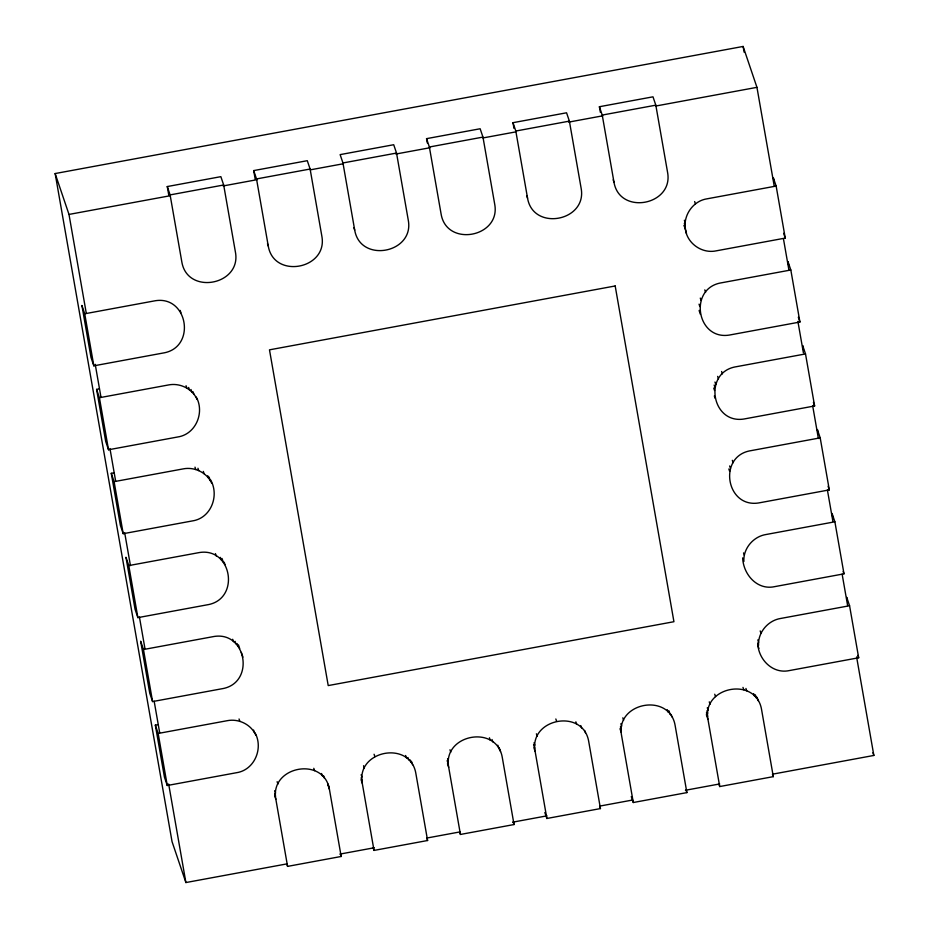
<?xml version="1.0" encoding="UTF-8"?>
<svg xmlns="http://www.w3.org/2000/svg" width="929" height="929" viewBox="0 0 929 929"><rect width="100%" height="100%" fill="white"/><g stroke="black" fill="none" stroke-linecap="round" stroke-linejoin="round"><path stroke-width="1.39" d="M686.496 233.469C681.073 218.675 691.42 201.187 707.004 198.829L776.145 186.055L785.249 238.091L716.108 250.865C702.719 253.698 688.54 244.478 685.683 231.089M790.823 269.991L721.682 282.764C687.669 287.99 696.738 341.918 730.786 334.8L799.927 322.026L790.823 269.991L788.001 261.641L788.744 265.868M805.513 353.926L736.372 366.7C702.347 371.925 711.417 425.854 745.476 418.735L814.617 405.961L805.513 353.926L802.691 345.576L803.422 349.792M743.885 561.464C743.095 548.633 753.198 536.66 765.74 534.57L834.881 521.796L843.985 573.832L774.844 586.605C757.135 590.589 743.281 574.354 742.666 557.888M758.563 645.4C757.774 632.568 767.877 620.607 780.43 618.505L849.57 605.731L858.675 657.767L789.534 670.541C772.603 674.349 758.087 659.242 757.762 643.019M287.584 866.385L275.843 799.23C269.654 766.297 323.768 755.939 329.423 789.336L341.175 856.48L287.584 866.385L286.782 863.993M374.015 850.418L362.264 783.263C356.074 750.33 410.2 739.972 415.844 773.369L427.595 840.513L374.015 850.418L373.203 848.026M460.436 834.451L448.695 767.296C442.506 734.363 496.62 724.005 502.275 757.402L514.027 824.546L460.436 834.451L459.634 832.07M546.867 818.484L535.116 751.329C528.926 718.396 583.052 708.037 588.707 741.435L600.448 808.578L546.867 818.484L544.847 812.527M633.299 802.517L621.547 735.362C615.358 702.429 669.472 692.07 675.128 725.468L686.879 792.611L633.299 802.517L631.279 796.559M719.72 786.549L707.968 719.406C701.79 686.461 755.904 676.103 761.559 709.501L773.3 776.644L719.72 786.549L718.918 784.169M820.202 437.861L751.062 450.635C717.037 455.86 726.106 509.789 760.166 502.67L829.307 489.897L820.202 437.861L817.369 429.512L818.112 433.727M287.235 863.831L185.893 882.55L172.051 841.662L55.148 173.549L743.107 46.45L756.949 87.338L774.182 185.835M167.278 186.555L220.858 176.661L223.68 184.999L235.432 252.154C241.621 285.087 187.495 295.445 181.852 262.048L170.1 194.904L167.278 186.555L168.776 195.125M253.698 170.588L307.29 160.694L310.112 169.032L321.852 236.187C328.042 269.12 273.927 279.478 268.272 246.08L256.52 178.937L253.698 170.588L255.196 179.169M426.55 138.653L480.142 128.759L482.964 137.097L494.716 204.252C500.894 237.185 446.779 247.544 441.124 214.146L429.372 147.003L426.55 138.653L427.305 142.95M512.982 122.686L566.562 112.792L569.384 121.13L581.136 188.285C587.325 221.23 533.211 231.576 527.556 198.179L515.804 131.035L512.982 122.686L513.981 128.411M599.402 106.73L652.994 96.825L655.816 105.174L667.568 172.318C673.757 205.263 619.631 215.621 613.976 182.212L602.236 115.068L599.402 106.73L600.401 112.444M170.1 194.904L223.68 184.999M256.52 178.937L310.112 169.032M342.952 162.97L396.532 153.064L408.284 220.219C414.473 253.152 360.359 263.511 354.704 230.113L342.952 162.97L340.13 154.62L393.71 144.727L396.532 153.064M429.372 147.003L482.964 137.097M515.804 131.035L569.384 121.13M602.236 115.068L655.816 105.174M55.148 173.549L68.99 214.425L170.332 195.705M223.134 185.951L257.391 179.622M310.205 169.868L343.033 163.806M395.835 154.04L430.092 147.711M482.906 137.956L515.734 131.895M568.548 122.14L602.793 115.811M655.607 106.057L756.949 87.338M84.725 313.781L153.866 301.008C187.925 293.889 196.994 347.818 162.97 353.055L93.829 365.829L91.007 357.479L81.903 305.444L84.725 313.781L93.829 365.829M196.274 397.066C204.856 412.581 195.764 434.354 177.66 436.99L108.519 449.764L105.697 441.414L96.593 389.379L99.415 388.856M96.593 389.379L99.415 397.717L168.555 384.943C179.901 382.678 192.408 388.74 197.076 399.447M210.558 479.805C219.581 495.517 211.104 518.185 192.349 520.925L123.209 533.699L120.375 525.349L111.271 473.314L114.093 472.791M111.271 473.314L114.104 481.652L183.245 468.878C194.591 466.613 207.086 472.675 211.766 483.382M128.783 565.587L197.923 552.813C231.983 545.695 241.052 599.623 207.028 604.86L137.887 617.634L135.065 609.285L125.961 557.249L128.783 565.587L137.887 617.634M143.472 649.522L212.613 636.748C246.673 629.63 255.742 683.558 221.717 688.795L152.577 701.569L149.755 693.22L140.651 641.184L143.472 649.522L152.577 701.569M255.022 732.807C263.592 748.321 254.5 770.095 236.407 772.731L167.266 785.504L164.445 777.155L155.329 725.119L158.151 724.597M155.329 725.119L158.162 733.457L227.303 720.683C238.648 718.419 251.144 724.481 255.823 735.187M340.037 854.076L374.294 847.747M427.108 837.993L459.936 831.919M512.738 822.165L546.995 815.836M599.809 806.082L632.637 800.02M685.439 790.265L719.696 783.937M772.51 774.182L873.852 755.451L856.608 656.954M776.145 186.055L773.311 177.706L773.811 180.516M783.635 233.318L785.249 238.091M798.313 317.253L799.927 322.026M813.409 402.385L814.617 405.961M828.099 486.32L829.307 489.897M834.881 521.796L832.059 513.447L833.046 519.079M843.184 571.451L843.985 573.832M849.57 605.731L846.749 597.382L847.236 600.192M857.873 655.386L858.675 657.767M694.648 201.547L695.449 203.939M872.923 752.734L873.852 755.451M684.371 220.243L685.172 222.635M684.325 223.343L685.137 225.724M684.267 225.224L685.474 228.789M684.15 225.701L685.765 230.473M704.797 289.883L705.599 292.263M700.28 298.093L701.081 300.485M699.049 304.178L699.862 306.57M721.612 371.484L722.425 373.876M699.351 310.344L700.164 312.725M699.247 310.832L700.454 314.408M717.641 376.384L718.454 378.765M714.97 382.028L715.771 384.409M714.169 385.036L714.97 387.428M713.739 388.113L714.552 390.505M714.331 395.963L715.144 398.344M732.331 460.319L733.132 462.7M729.648 465.963L730.461 468.355M728.847 468.971L729.66 471.363M743.537 552.906L744.35 555.298M613.175 179.831L613.976 182.212M760.189 630.93L760.99 633.323M757.797 639.918L758.61 642.299M757.692 644.9L758.912 648.465M757.1 697.307L758.308 700.884M755.323 694.776L756.543 698.353M753.651 693.661L754.464 696.042M745.929 688.459L746.73 690.851M772.498 774.263L773.3 776.644M742.968 687.39L743.781 689.771M714.738 694.218L715.539 696.611M709.257 701.859L710.058 704.252M707.283 707.782L708.095 710.162M706.864 710.848L707.666 713.24M706.423 712.752L707.631 716.329M706.354 714.633L707.968 719.406M526.743 195.798L527.556 198.179M671.075 714.471L671.888 716.851M668.903 710.743L670.111 714.32M667.231 709.628L668.032 712.009M686.066 790.231L686.879 792.611M622.825 717.827L623.626 720.219M620.862 723.737L621.664 726.13M620.433 726.815L621.246 729.207M619.991 728.719L621.199 732.296M584.643 730.438L585.456 732.818M580.799 725.595L581.612 727.976M575.864 721.821L576.665 724.202M599.646 806.198L600.448 808.578M555.832 718.976L556.645 721.369M536.393 733.794L537.206 736.186M534.012 742.782L534.814 745.163M533.571 744.686L534.779 748.263M533.908 747.764L535.116 751.329M353.891 227.733L354.704 230.113M499.256 747.938L500.464 751.515M497.816 745.209L499.024 748.786M492.022 739.519L492.834 741.911M489.432 737.789L490.245 740.169M513.214 822.165L514.027 824.546M449.973 749.761L450.774 752.153M447.581 758.749L448.393 761.13M447.139 760.654L448.347 764.23M447.476 763.719L448.695 767.296M267.471 243.7L268.272 246.08M411.396 761.176L412.604 764.753M410.026 759.829L410.827 762.21M407.947 757.53L408.76 759.91M405.601 755.486L406.403 757.878M426.794 838.132L427.595 840.513M374.073 754.243L374.875 756.636M363.541 765.728L364.354 768.12M361.16 774.716L361.962 777.097M361.114 777.817L361.927 780.197M361.056 779.686L362.264 783.263M180.145 310.402L180.958 312.783M327.891 783.948L328.703 786.34M327.809 784.564L329.423 789.336M323.594 775.796L324.407 778.177M193.069 391.806L193.871 394.186M321.527 773.497L322.328 775.878M190.991 389.495L191.792 391.875M188.633 387.463L189.446 389.843M186.044 385.721L186.857 388.101M313.793 768.295L314.594 770.675M340.362 854.099L341.175 856.48M209.118 477.076L210.326 480.653M207.748 475.729L208.56 478.121M203.323 471.398L204.136 473.778M197.947 468.239L198.748 470.62M194.985 467.159L195.798 469.54M224.203 562.208L225.015 564.588M222.031 558.48L223.239 562.057M220.359 557.365L221.172 559.746M215.423 553.591L216.225 555.972M241.331 652.379L242.945 657.14M238.486 644.947L239.694 648.523M237.127 643.6L237.929 645.992M235.049 641.3L235.85 643.681M232.691 639.268L233.504 641.649M277.121 781.695L277.922 784.088M274.729 790.684L275.541 793.064M253.582 730.078L254.383 732.458M274.694 793.784L275.495 796.165M274.624 795.654L275.843 799.23M239.043 718.965L239.856 721.345M783.426 238.66L788.918 270.072M797.906 321.457L803.411 352.869M812.654 405.694L818.391 438.523M827.391 489.92L832.883 521.332M842.127 574.145L847.62 605.557M743.107 46.45L744.106 52.163M68.99 214.425L86.223 312.934M95.222 364.331L100.959 397.159M109.959 448.556L115.695 481.396M124.695 532.781L130.443 565.622M139.431 617.019L144.924 648.419M154.168 701.244L159.66 732.656M168.66 784.041L185.893 882.55M99.415 397.717L108.519 449.764M114.104 481.652L123.209 533.699M158.162 733.457L167.266 785.504M615.184 285.969L269.48 349.838L328.216 685.579L673.931 621.71L615.184 285.969"/></g></svg>
